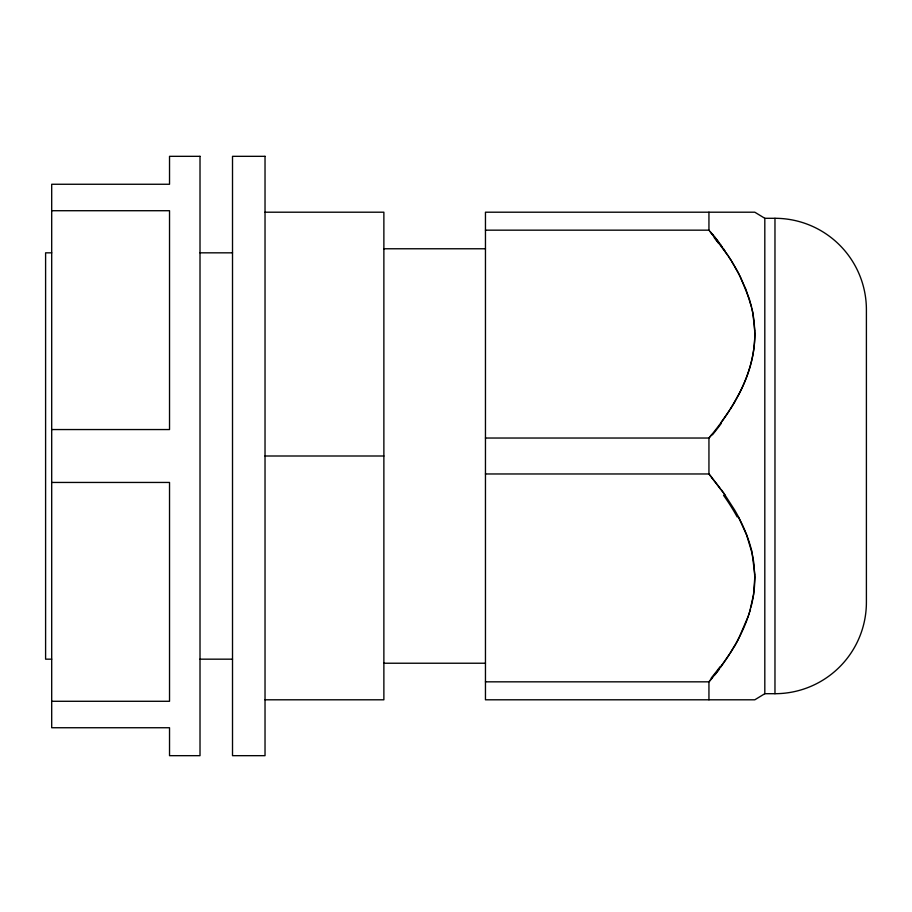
<?xml version="1.0" encoding="UTF-8"?>
<svg xmlns="http://www.w3.org/2000/svg" width="912" height="912" viewBox="0 0 912 912"><rect width="100%" height="100%" fill="white"/><g stroke="black" fill="none" stroke-linecap="round" stroke-linejoin="round"><path stroke-width="1.37" d="M738.264 395.432C748.387 376.439 754.999 355.178 754.805 333.507M750.736 364.298C743.257 391.898 727.092 416.294 708.943 438.034L708.943 473.966L711.884 477.535M750.257 609.832L750.496 608.965M750.029 610.641L747.806 617.561M749.755 611.564L753.563 594.556L754.805 577.307M749.493 612.419L748.672 615.007M748.421 615.782L738.994 637.841M747.521 618.382L747.156 619.373M746.894 620.103C738.378 642.88 724.459 663.263 708.943 681.834L708.943 699.8M738.264 639.232L738.629 638.537M734.616 402.032L730.227 409.249M734.616 645.821L730.227 653.049M729.486 410.4L720.697 423.122M729.486 654.189L720.503 667.162M721.426 665.908L722.156 664.905M714.86 674.561L716.011 673.09M711.337 678.938L712.523 677.491M711.884 434.477L708.943 438.034L485.458 438.034M711.884 678.277L708.943 681.834L485.458 681.834M764.815 693.701L754.805 699.8L485.458 699.8L485.458 212.2L754.794 212.2L764.815 218.299L774.972 218.299A91.428 91.428 0 0 1 866.4 309.715L866.4 602.285A91.428 91.428 0 0 1 774.972 693.701L764.815 693.701L764.815 218.299M51.699 210.718L169.529 210.718L169.529 429.552L51.699 429.552M265.027 212.2L383.872 212.2L383.872 699.8L265.027 699.8M485.458 230.166L708.943 230.166L711.884 233.723M383.872 248.771L485.458 248.771M51.699 252.829L45.6 252.829L45.6 659.171L51.699 659.171M200.013 252.829L232.514 252.829M265.027 456L383.872 456M485.458 473.966L708.943 473.966L724.823 494.657M51.699 482.448L169.529 482.448L169.529 701.282L51.699 701.282M200.013 659.171L232.514 659.171M383.872 663.229L485.458 663.229M710.152 231.614L728.027 255.577M711.326 233.039L712.888 234.977M714.438 236.903L718.223 241.771M720.434 244.724L721.882 246.707M721.426 246.092L730.922 260.08L739.358 274.865M721.426 489.892L722.897 491.921M723.307 248.691L724.721 250.686M723.626 249.147L724.356 250.196M723.626 492.947L734.616 509.979A230.554 199.774 -0.2 0 1 738.287 516.557L746.62 534.968L751.955 552.649M728.756 256.694L730.957 260.125M731.686 261.299L733.886 264.936M739.723 275.584L740.088 276.313M740.453 277.043L749.128 298.406M749.311 298.976L751.955 308.837M751.568 307.173L745.891 289.275L738.264 272.768A230.554 199.557 0.2 0 0 734.582 266.201M751.568 550.973L751.773 551.84M751.967 308.906L752.731 312.542M751.967 552.706L753.061 558.167M752.161 309.772L752.902 313.443M752.161 553.573L754.748 574.058M752.867 313.261L754.748 330.258M753.152 314.845L754.167 322.096M753.152 558.646L753.848 563.228M753.962 564.118L754.805 577.444A153.695 133.106 0 0 1 750.941 607.232M754.247 322.951L754.805 333.644A153.695 133.106 0 0 1 750.941 363.421M754.76 330.782L754.805 332.755M754.76 574.583L754.805 576.555M774.972 218.299L774.972 693.701M708.943 212.2L708.943 230.166M719.386 668.975A339.754 294.28 0 0 1 714.985 674.709M714.256 237.724A341.555 295.477 0.4 0 1 718.667 243.424M712.044 233.632A339.754 294.28 0 0 1 720.856 244.997M738.15 395.386A231.739 200.492 -0.5 0 1 734.491 401.975M721.255 423.43A341.555 296.104 0.4 0 1 712.454 434.819M711.725 477.626A339.754 294.2 0 0 1 720.537 488.969M738.207 516.591A187.61 162.473 0 0 1 751.716 550.939M723.547 495.33A255.964 220.556 2 0 1 737.215 516.99M738.378 639.278A231.739 200.891 0.5 0 1 734.73 645.878M720.138 666.615A341.555 295.477 -0.4 0 1 711.303 677.924M200.013 156.328L169.529 156.328L169.529 184.258L51.699 184.258L51.699 727.742L169.529 727.742L169.529 755.672L200.013 755.672L200.013 156.328M265.027 156.328L232.514 156.328L232.514 755.672L265.027 755.672L265.027 156.328"/></g></svg>
